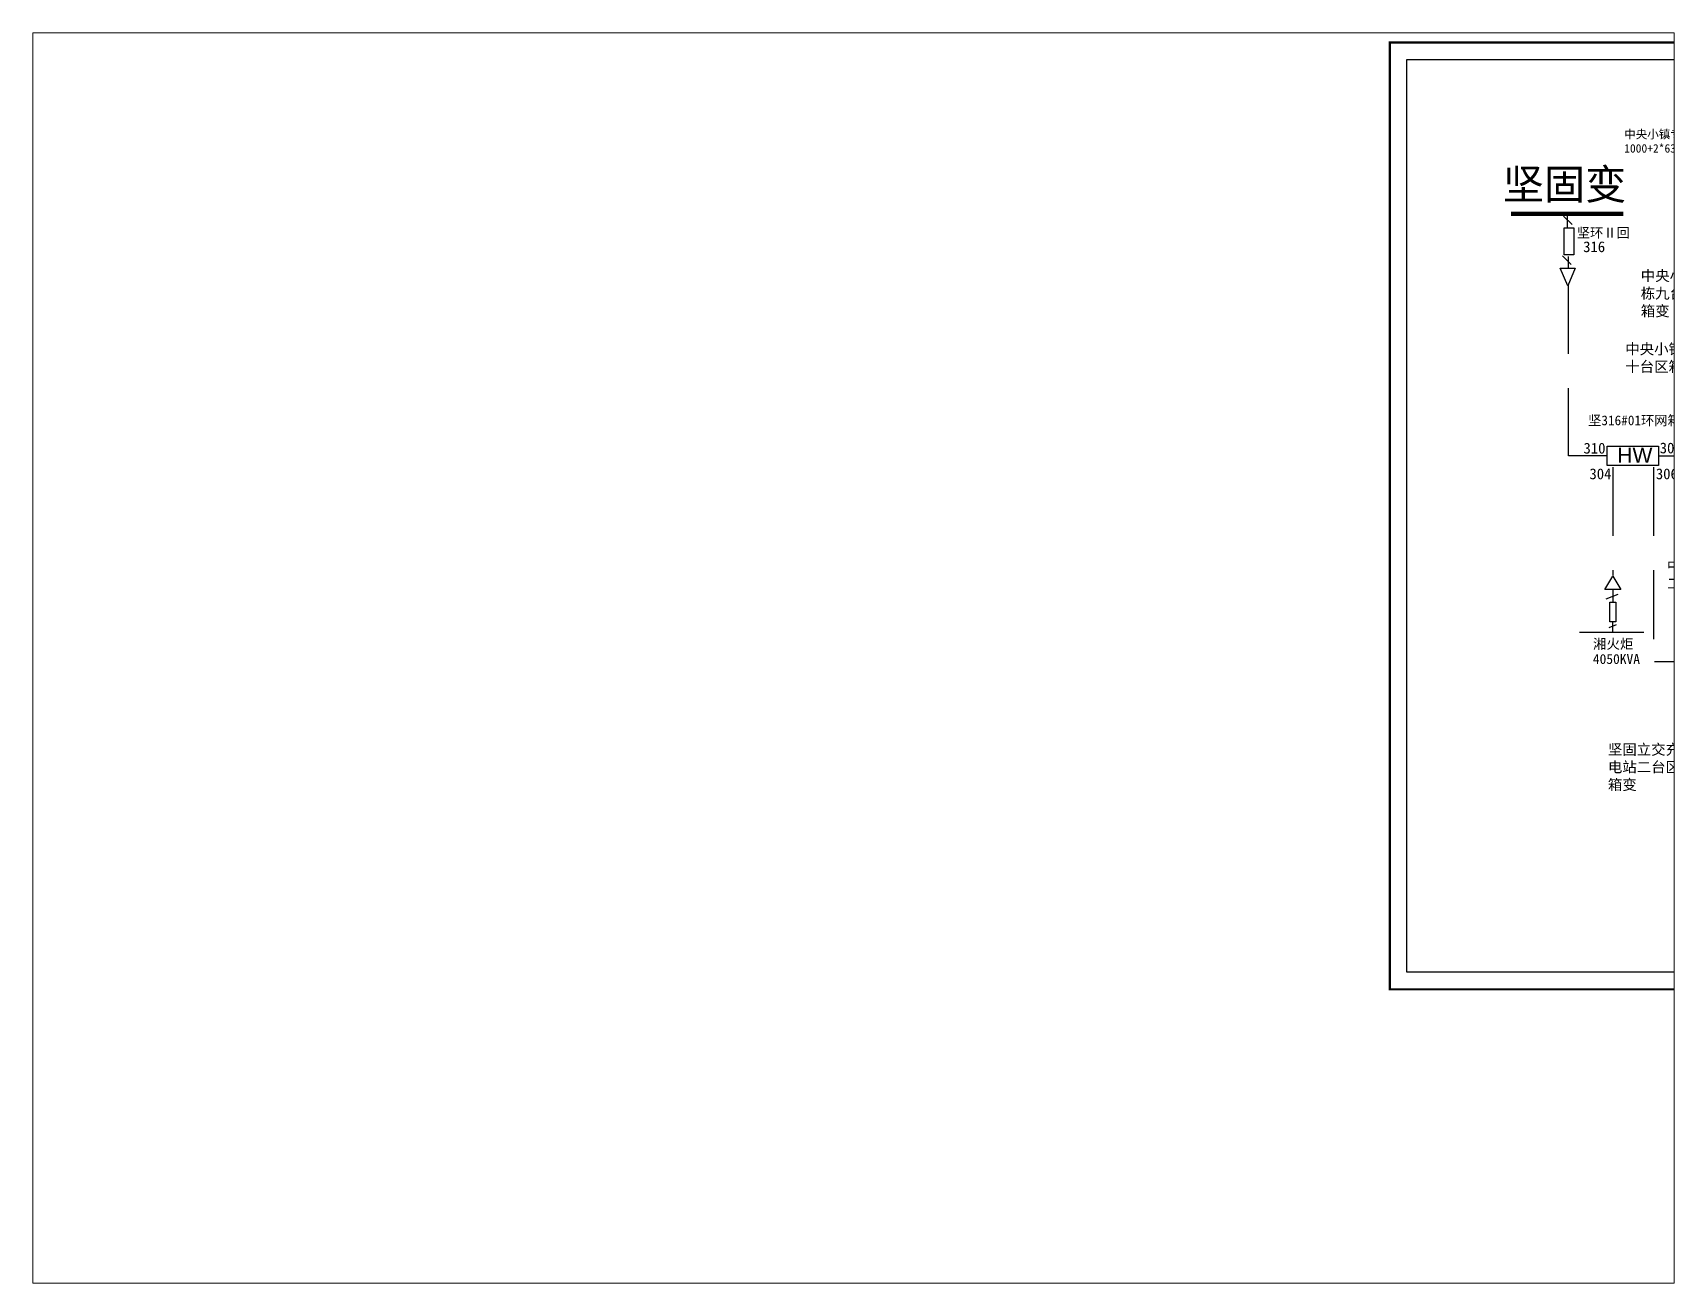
# Paper-space layout '布局1' of a CAD drawing. Extents: x 27 to 240, y 20 to 183.
# The model-space entities are those that its viewports show. They can reach past a viewport. Long polylines and large blocks are cut down to what shows.
import ezdxf

# ---------------------------------------------------------------- set-up
doc = ezdxf.new("R2010")
doc.units = 0
doc.header["$LTSCALE"] = 0.774411
doc.linetypes.add('ACAD_ISO02W100', pattern=[15, 12, -3])
doc.linetypes.add('DASHED2', pattern=[9.525, 6.35, -3.175])
doc.layers.get('0').update_dxf_attribs({"linetype": 'CONTINUOUS'})
doc.styles.add('SimSun_txtstyle_200.00_0_0200', font='simsun.ttc', dxfattribs={"height": 200})
doc.styles.get("Standard").update_dxf_attribs({"font": '', "height": 1.95})
doc.styles.add('字体', font='simkai_0.ttf', dxfattribs={"height": 1.95})
doc.styles.get('Standard').set_extended_font_data('SimSun')

msp = doc.modelspace()

# ---------------------------------------------------------------- linework, layer by layer
at = {"linetype": 'Continuous'}
for p, q in [((329.09, 208.19), (327.08, 210.21)), ((328.85, 198.77), (326.84, 200.79)), ((326.23, 197.9), (329.84, 197.91)), ((328.06, 193.75), (326.23, 197.9)), ((329.84, 197.91), (328.06, 193.75)), ((336.83, 121.87), (338.73, 125.06)), ((338.73, 125.06), (340.6, 121.87)), ((340.6, 121.87), (336.83, 121.87)), ((337.18, 119.7), (339.99, 120.78)), ((338.76, 121.87), (338.76, 118.97)), ((337.86, 112.93), (339.59, 113.62))]:
    msp.add_line(p, q, dxfattribs=at)
at = {"linetype": 'ACAD_ISO02W100'}
msp.add_line((327.99, 207.57), (327.99, 210.72), dxfattribs=at)
at = {"color": 0, "linetype": 'Continuous'}
for p, q in [((328.17, 200.69), (328.17, 197.89)), ((338.65, 114.23), (338.64, 111.79)), ((353.83, 113.13), (380.89, 113.13)), ((330.81, 111.78), (346.04, 111.78))]:
    msp.add_line(p, q, dxfattribs=at)
at = {"linetype": 'DASHED2'}
for p, q in [((328.15, 193.9), (328.15, 153.48)), ((328.26, 153.56), (337.28, 153.56)), ((349.49, 153.53), (389.17, 153.53)), ((338.74, 150.86), (338.74, 125.23)), ((348.33, 150.86), (348.33, 105.07)), ((348.57, 104.84), (374.21, 104.84))]:
    msp.add_line(p, q, dxfattribs=at)
at = {"linetype": 'Continuous', "const_width": 0.5}
msp.add_lwpolyline([(285.97, 251.29), (629.94, 251.29), (629.94, 27.32), (285.97, 27.32)], close=True, dxfattribs=at)
at = {"linetype": 'Continuous'}
for points in [[(290.01, 247.24), (625.9, 247.24), (625.9, 31.37), (290.01, 31.37)], [(329.49, 207.47), (329.49, 201.09), (327.22, 201.09), (327.22, 207.47)], [(338.05, 118.92), (339.44, 118.92), (339.44, 114.23), (338.05, 114.23)]]:
    msp.add_lwpolyline(points, close=True, dxfattribs=at)
at = {"linetype": 'Continuous', "const_width": 1.02}
msp.add_lwpolyline([(341.18, 210.77), (314.65, 210.74)], dxfattribs=at)
at = {"color": 0, "linetype": 'Continuous'}
msp.add_lwpolyline([(337.38, 155.83), (349.49, 155.83), (349.49, 151.22), (337.38, 151.22)], close=True, dxfattribs=at)

# ---------------------------------------------------------------- texts
at = {"color": 7, "linetype": 'Continuous', "lineweight": 0, "ltscale": 1.651697, "insert": (341.41, 230.57), "char_height": 2, "attachment_point": 1, "style": 'SimSun_txtstyle_200.00_0_0200'}
msp.add_mtext('中央小镇专配^M^J1000+2*630', dxfattribs=at)
at = {"linetype": 'Continuous', "insert": (312.69, 221.3), "char_height": 7.14, "width": 37.0929, "attachment_point": 1, "style": '字体'}
msp.add_mtext('坚固变', dxfattribs=at)
at = {"color": 0, "linetype": 'Continuous', "attachment_point": 1, "style": '字体'}
for s, insert, char_height, width in [('坚环Ⅱ回', (330.2, 207.45), 2.3, 13.1914), ('坚316#01环网箱', (332.87, 163.05), 2.3, 24.3922), ('{\\fArial|b0|i0|c0|p32;HW}', (339.77, 155.45), 3.5721, 16.7785)]:
    msp.add_mtext(s, dxfattribs=dict(at, insert=insert, char_height=char_height, width=width))
at = {"color": 0, "linetype": 'Continuous', "char_height": 2.55, "width": 13.7716, "attachment_point": 1}
for s, insert in [('316', (331.7, 204.24)), ('310', (331.78, 156.59)), ('302', (349.81, 156.64)), ('304', (333.19, 150.52)), ('306', (348.9, 150.52))]:
    msp.add_mtext(s, dxfattribs=dict(at, insert=insert))
at = {"color": 0, "linetype": 'ByBlock', "char_height": 2.5, "attachment_point": 1, "style": '字体'}
for s, insert, width in [('中央小镇F区38栋九台区环网箱变', (345.33, 197.36), 22.4371), ('中央小镇F区13栋十台区箱变', (341.67, 180.03), 27.6034), ('中央小镇A区133栋一台区环网箱变', (354.73, 144.23), 22.4371), ('中央小镇A区68栋二台区箱变', (351.54, 128.73), 27.6034), ('坚固立交充电站二台区箱变', (337.56, 85.3), 18.8365)]:
    msp.add_mtext(s, dxfattribs=dict(at, insert=insert, width=width))
at = {"color": 7, "char_height": 2.34, "width": 21.9145, "attachment_point": 1, "style": '字体'}
for s, insert in [('湘火炬', (334.02, 110.18)), ('{\\fSimSun|b0|i0|c134|p2;4050KVA}', (334, 106.62))]:
    msp.add_mtext(s, dxfattribs=dict(at, insert=insert))

psp = doc.layouts.new('布局1')

# ---------------------------------------------------------------- viewports
at = {"layer": '0', "linetype": 'Continuous'}
psp.add_viewport(center=(133.35, 101.6), size=(213.36, 162.56), view_center_point=(159.12, 105.68), view_height=295.7859, dxfattribs=at)

doc.saveas('drawing.dxf')
